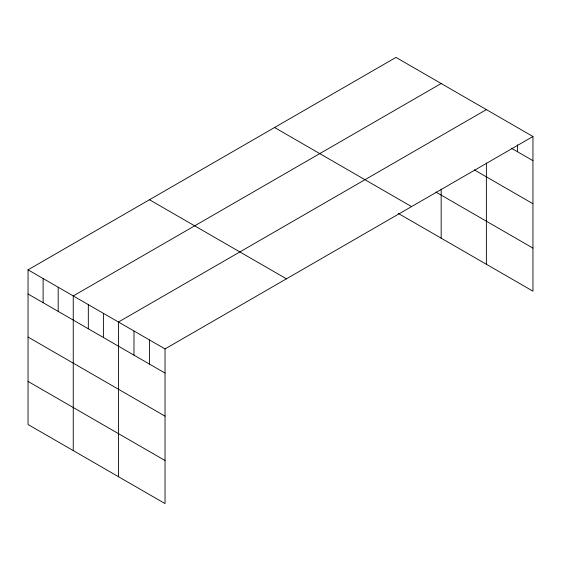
<?xml version="1.0" encoding="UTF-8"?>
<svg xmlns="http://www.w3.org/2000/svg" width="561" height="561" viewBox="0 0 561 561"><rect width="100%" height="100%" fill="white"/><g stroke="black" fill="none" stroke-linecap="round" stroke-linejoin="round"><path stroke-width="0.84" d="M28.05 269.834L165.032 348.921L165.032 503.582L28.05 424.495L28.05 269.834L395.968 57.418L532.95 136.505L532.95 291.166L398.226 213.383M441.17 83.519L73.253 295.935L73.253 450.595M486.373 109.619L118.462 322.028L118.462 476.689M165.032 348.921L532.95 136.505M511.513 148.286L532.95 160.663M474.318 169.885L532.95 203.734M435.897 192.065L532.95 248.102M274.553 127.515L411.536 206.602M149.464 199.737L286.447 278.824M28.05 293.992L165.032 373.079M28.05 337.056L165.032 416.143M28.05 381.431L165.032 460.518M517.424 144.801L517.424 151.701M486.373 163.062L486.373 264.28M441.17 189.141L441.17 238.18M149.506 339.959L149.506 364.117M133.981 330.997L133.981 355.155M103.392 313.333L103.392 337.491M88.322 304.63L88.322 328.795M58.19 287.232L58.19 311.39M43.12 278.536L43.12 302.695"/></g></svg>
